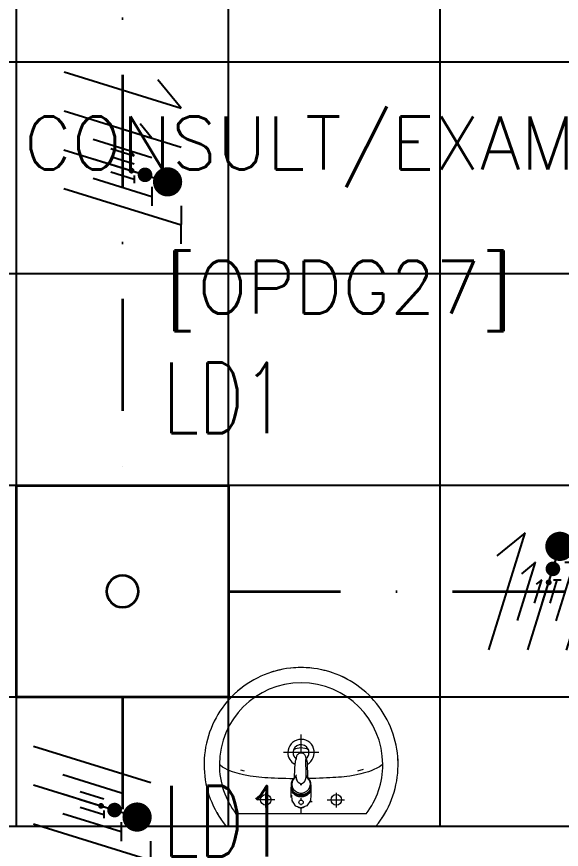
# Model space of a CAD drawing. Header units: inches. Extents: x -12418 to 57169, y -29325 to 19878.
# Drawn here: x 32400 to 33944, y -7033 to -4672 of the extents above; entities that cross this region are included whole.
import ezdxf
from ezdxf.enums import TextEntityAlignment as Align

# ---------------------------------------------------------------- set-up
doc = ezdxf.new("R2010")
doc.units = ezdxf.units.IN
doc.header["$LTSCALE"] = 25
doc.header["$MEASUREMENT"] = 0
doc.linetypes.add('DASHDOT', pattern=[25.4, 12.7, -6.35, 0, -6.35])
doc.layers.get('0').update_dxf_attribs({"color": 8})
for name, color, linetype, lineweight in [('00-Ground Floor$0$72_EGR_BASE_TEXT', 252, 'Continuous', 5), ('00-Ground Floor$0$LOADING', 253, 'Continuous', 5), ('00-Ground Floor$0$P-SANR-FIXT', 6, 'Continuous', 18), ('00-Ground Floor$0$P-SANR-FIXT-1', 6, 'Continuous', 13), ('00-Ground Floor$0$Walls', 251, 'Continuous', 5), ('E-LITE-CIRC-NUMB', 6, 'Continuous', 25), ('E-LITE-CLNG', 150, 'Continuous', 35), ('E-LITE-CLNG-CNDT', 6, 'DASHDOT', 35), ('E-LITE-CTRL', 6, 'Continuous', 25), ('E-LITE-IDEN', 6, 'Continuous', 25), ('E-POWR-WIRE', 6, 'Continuous', 25), ('E-POWR-WIRE @ 100', 6, 'Continuous', 25), ('E-POWR-WIRE @ 20', 6, 'Continuous', 25), ('E-POWR-WIRE @ 50', 6, 'Continuous', 25)]:
    doc.layers.add(name, color=color, linetype=linetype, lineweight=lineweight)
doc.layers.add('00-Ground Floor$0$False Ceiling', color=251, linetype='Continuous')
doc.styles.add('00-Ground Floor$0$SIMPLEX', font='SIMPLEX.shx', dxfattribs={"height": 150})
doc.styles.add('DC_Simplex', font='SIMPLEX.shx', dxfattribs={"width": 0.7})

# ---------------------------------------------------------------- blocks, each defined once
blk = doc.blocks.new('00-Ground Floor$0$FP_138-161_A_00_GFL_-0_080_Einreichung_Grundrisse_100')
at = {"layer": '00-Ground Floor$0$P-SANR-FIXT'}
blk.add_line((-0.0044, -0.0019), (-0.0045, -0.0021), dxfattribs=at)
at = {"layer": '00-Ground Floor$0$P-SANR-FIXT', "flags": 128}
blk.add_lwpolyline([(-0.0057, -0.0037), (-0.0058, -0.0039), (-0.006, -0.004)], dxfattribs=at)
blk = doc.blocks.new('00-Ground Floor$0$FP_139-161_A_00_GFL_-0_080_Einreichung_Grundrisse_100')
at = {"layer": '00-Ground Floor$0$P-SANR-FIXT'}
blk.add_line((0.0045, -0.0022), (0.0044, -0.002), dxfattribs=at)
at = {"layer": '00-Ground Floor$0$P-SANR-FIXT', "flags": 128}
blk.add_lwpolyline([(0.006, -0.004), (0.0059, -0.0039), (0.0057, -0.0038)], dxfattribs=at)
blk = doc.blocks.new('00-Ground Floor$0$IS_Ceraplus_B8204_BIM_BG _1_ - B8204AA - CERAPLUS single lever basin mixer with pop-up waste-V137-161_A_00_GFL_-0_080_Einreichung_Grundrisse_100')
at = {"layer": '00-Ground Floor$0$P-SANR-FIXT-1'}
h = blk.add_hatch(dxfattribs=at)
h.set_pattern_fill('FP_26', color=256, style=0, pattern_type=2)
h.set_pattern_definition([(225, (0.009, 0), (0.010607, -0.010607), []), (315, (0.009, 0), (0.010607, 0.010607), [])])
h.paths.add_polyline_path([(0.0056, -0.002), (0.0058, -0.0024), (0.0058, -0.0021)])
h.paths.add_polyline_path([(0.007, -0.0039), (0.0088, -0.0045), (0.0084, -0.0043)])
at = {"layer": '00-Ground Floor$0$LOADING'}
for p, q in [((-0.028, 0), (-0.028, -0.0281)), ((0.028, -0.0281), (0.028, 0)), ((-0.0274, -0.0337), (-0.0271, -0.0392)), ((-0.0262, -0.0282), (-0.0263, -0.0287)), ((0.0263, -0.0287), (0.0262, -0.0282)), ((0.0262, -0.0293), (0.0263, -0.0287)), ((0.0271, -0.0392), (0.0274, -0.0337)), ((-0.0137, -0.0512), (-0.0129, -0.0517)), ((0.0124, -0.052), (0.0133, -0.0515)), ((0.014, -0.0647), (0.0133, -0.1077)), ((0.0185, -0.0618), (0.019, -0.0539)), ((0.019, -0.0539), (0.0188, -0.0561))]:
    blk.add_line(p, q, dxfattribs=at)
at = {"layer": '00-Ground Floor$0$LOADING', "flags": 128}
for points in [[(-0.0272, -0.0069), (-0.0266, 0.009), (-0.0165, 0.0236), (0, 0.0291)], [(0.0272, -0.0069), (0.0266, 0.009), (0.0165, 0.0236), (0, 0.0291)], [(-0.0176, -0.0568), (-0.0224, -0.0513), (-0.0254, -0.0448), (-0.0264, -0.0376), (-0.0253, -0.0305), (-0.0222, -0.024), (-0.0172, -0.0186), (-0.0109, -0.0147), (-0.0037, -0.0127), (0.0037, -0.0127), (0.0109, -0.0147), (0.0172, -0.0186), (0.0222, -0.024), (0.0253, -0.0305), (0.0264, -0.0376), (0.0254, -0.0448), (0.0224, -0.0513), (0.0176, -0.0568)], [(-0.0271, -0.0393), (-0.027, -0.0403), (-0.0269, -0.0414), (-0.0267, -0.0424), (-0.0265, -0.0434), (-0.0262, -0.0444), (-0.0259, -0.0454), (-0.0255, -0.0464), (-0.0252, -0.0474), (-0.0247, -0.0484), (-0.0243, -0.0493), (-0.0238, -0.0502), (-0.0232, -0.0511), (-0.0226, -0.052), (-0.022, -0.0529), (-0.0214, -0.0537), (-0.0207, -0.0545), (-0.0199, -0.0553), (-0.0192, -0.0561), (-0.0184, -0.0568), (-0.0176, -0.0575), (-0.0173, -0.0577)], [(0.0173, -0.0577), (0.0181, -0.057), (0.0189, -0.0563), (0.0197, -0.0556), (0.0204, -0.0548), (0.0211, -0.054), (0.0218, -0.0532), (0.0224, -0.0523), (0.023, -0.0514), (0.0236, -0.0505), (0.0241, -0.0496), (0.0246, -0.0487), (0.025, -0.0477), (0.0254, -0.0467), (0.0258, -0.0458), (0.0261, -0.0448), (0.0264, -0.0437), (0.0266, -0.0427), (0.0268, -0.0417), (0.027, -0.0407), (0.0271, -0.0396), (0.0271, -0.0393)], [(-0.019, -0.0539), (-0.0185, -0.0615), (-0.0185, -0.0618)], [(-0.0162, -0.0579), (-0.0156, -0.058), (-0.0151, -0.0581), (-0.0146, -0.0583), (-0.0142, -0.0586), (-0.0139, -0.0588), (-0.0138, -0.0591)], [(-0.0138, -0.0591), (-0.0139, -0.0612), (-0.014, -0.0633)], [(0.0138, -0.0591), (0.0139, -0.0588), (0.0142, -0.0586), (0.0146, -0.0583), (0.0151, -0.0581), (0.0156, -0.058), (0.0162, -0.0579)], [(0.014, -0.0633), (0.0139, -0.0612), (0.0138, -0.0591)], [(0.0171, -0.0578), (0.0174, -0.0575), (0.0176, -0.0568)], [(0.0184, -0.0651), (0.0184, -0.0652), (0.0184, -0.0652), (0.0184, -0.0652), (0.0184, -0.0654), (0.0184, -0.0655)], [(-0.0181, -0.0728), (-0.0177, -0.083), (-0.0172, -0.0938)], [(0.0172, -0.0938), (0.0177, -0.083), (0.0181, -0.0728)], [(-0.0129, -0.1142), (-0.0124, -0.1161), (-0.0118, -0.1179), (-0.0109, -0.1197), (-0.0098, -0.1214), (-0.0084, -0.123), (-0.0067, -0.1244), (-0.0047, -0.1255), (-0.0025, -0.1263), (0, -0.1266)], [(0, -0.1266), (0.0025, -0.1263), (0.0047, -0.1255), (0.0067, -0.1244), (0.0084, -0.123), (0.0098, -0.1214), (0.0109, -0.1197), (0.0118, -0.1179), (0.0124, -0.1161), (0.0129, -0.1142)]]:
    blk.add_lwpolyline(points, dxfattribs=at)
at = {"layer": '00-Ground Floor$0$LOADING'}
for centre, radius, start, end in [((0, 0.0135), 0.00603, 0, 180), ((0, 0.0135), 0.00603, 180, 0), ((-0.009, 0), 0.005, 300, 315), ((0.009, 0), 0.005, 225, 240)]:
    blk.add_arc(centre, radius, start, end, dxfattribs=at)
for centre, major_axis, start_param, end_param in [((0, -0.0281), (-0.028, 0), 4.712389, 6.47291), ((0, -0.0287), (0.0267, 0), 1.570796, 3.036556), ((0, -0.0287), (0.0263, 0), 2.625648, 2.791756), ((0, -0.0287), (-0.0263, 0), 4.712389, 5.759587), ((0, -0.0281), (0.028, 0), 6.093357, 7.853982), ((0, -0.0287), (0.0267, 0), 0.105099, 1.570796), ((0, -0.0287), (0.0262, 0), 0.523599, 1.570796), ((0, -0.0287), (0.0262, 0), 0.349919, 0.515945), ((0, -0.0321), (0.0275, 0), 3.141823, 3.202701), ((0, -0.0321), (0.0275, 0), 3.239313, 3.439417), ((0, -0.0281), (0.028, 0), 3.371221, 3.483334), ((0, -0.0287), (0.0267, 0), 6.059374, 6.108652), ((0, -0.0321), (0.0275, 0), 5.985527, 6.185455), ((0, -0.0281), (0.028, 0), 5.94107, 6.05344), ((0, -0.0321), (0.0275, 0), 6.222066, 6.282955), ((0, -0.0312), (0.0248, 0), 4.111947, 4.191073), ((0, -0.0281), (0.028, 0), 4.202431, 4.259552), ((0, -0.0287), (0.0263, 0), 4.169225, 4.2325), ((0, -0.0281), (0.028, 0), 5.172057, 5.222265)]:
    blk.add_ellipse(centre, major_axis=major_axis, ratio=0.961262, start_param=start_param, end_param=end_param, dxfattribs=at)
for points, knots in [([(-0.0215, -0.0162), (-0.0216, -0.0163), (-0.0219, -0.0167), (-0.0227, -0.0177), (-0.0238, -0.0192), (-0.0249, -0.0211), (-0.0258, -0.0231), (-0.0266, -0.0253), (-0.0273, -0.0282), (-0.0275, -0.0305), (-0.0275, -0.0321)], [0.7859035, 0.7859035, 0.7859035, 0.7859035, 0.7916667, 0.8055556, 0.8333333, 0.8611111, 0.8888889, 0.9166667, 0.9444444, 1, 1, 1, 1]), ([(0.021, -0.0157), (0.0208, -0.0154), (0.0203, -0.0149), (0.0192, -0.0139), (0.0177, -0.0127), (0.0161, -0.0117), (0.0148, -0.0109), (0.0138, -0.0104), (0.0127, -0.0099), (0.0113, -0.0093), (0.0087, -0.0084), (0.0048, -0.0075), (0, -0.0071), (-0.0048, -0.0075), (-0.0087, -0.0084), (-0.0113, -0.0093), (-0.0127, -0.0099), (-0.0138, -0.0104), (-0.0148, -0.0109), (-0.0161, -0.0117), (-0.0177, -0.0127), (-0.0191, -0.0139), (-0.0202, -0.0149), (-0.0208, -0.0154), (-0.021, -0.0157)], [0.2222222, 0.2222222, 0.2222222, 0.2222222, 0.2361111, 0.25, 0.2777778, 0.3055556, 0.3194444, 0.3333333, 0.3472222, 0.3611111, 0.3888889, 0.4444444, 0.5, 0.5555556, 0.6111111, 0.6388889, 0.6527778, 0.6666667, 0.6805556, 0.6944444, 0.7222222, 0.75, 0.7638889, 0.7777778, 0.7777778, 0.7777778, 0.7777778]), ([(0.0275, -0.0321), (0.0275, -0.0305), (0.0273, -0.0282), (0.0266, -0.0253), (0.0258, -0.0231), (0.0249, -0.0211), (0.0238, -0.0192), (0.0227, -0.0177), (0.0219, -0.0167), (0.0216, -0.0163), (0.0215, -0.0162)], [0, 0, 0, 0, 0.0555556, 0.0833333, 0.1111111, 0.1388889, 0.1666667, 0.1944444, 0.2083333, 0.2142181, 0.2142181, 0.2142181, 0.2142181]), ([(0, -0.0378), (-0.0005, -0.038), (-0.0012, -0.0384), (-0.0021, -0.0389), (-0.0028, -0.0393), (-0.0035, -0.0397), (-0.0042, -0.04), (-0.0049, -0.0405), (-0.0055, -0.0409), (-0.0061, -0.0414), (-0.0067, -0.0419), (-0.0072, -0.0424), (-0.0078, -0.0429), (-0.0083, -0.0435), (-0.0088, -0.0441), (-0.0092, -0.0446), (-0.0096, -0.0452), (-0.01, -0.0459), (-0.0103, -0.0466), (-0.0105, -0.0472), (-0.0107, -0.0477), (-0.0108, -0.0481), (-0.0109, -0.0484), (-0.0111, -0.0489), (-0.0114, -0.0497), (-0.0118, -0.0509), (-0.0122, -0.0521), (-0.0124, -0.053), (-0.0126, -0.0537), (-0.0128, -0.0544), (-0.0129, -0.0552), (-0.0131, -0.0559), (-0.0132, -0.0566), (-0.0134, -0.0572), (-0.0136, -0.0581), (-0.0137, -0.0587), (-0.0138, -0.0591)], [0, 0, 0, 0, 0.055556, 0.083333, 0.111111, 0.138889, 0.166667, 0.194444, 0.222222, 0.25, 0.277778, 0.305556, 0.333333, 0.361111, 0.388889, 0.416667, 0.444444, 0.472222, 0.5, 0.527778, 0.541667, 0.555556, 0.569444, 0.583333, 0.611111, 0.666667, 0.722222, 0.75, 0.777778, 0.805556, 0.833333, 0.861111, 0.888889, 0.916667, 0.944444, 1, 1, 1, 1]), ([(0, -0.0357), (-0.0006, -0.0357), (-0.0013, -0.0357), (-0.002, -0.0357), (-0.0022, -0.0357)], [0, 0, 0, 0, 0.1, 0.1298359, 0.1298359, 0.1298359, 0.1298359]), ([(0.0022, -0.0357), (0.002, -0.0357), (0.0013, -0.0357), (0.0006, -0.0357), (0, -0.0357)], [0.8701578, 0.8701578, 0.8701578, 0.8701578, 0.9, 1, 1, 1, 1]), ([(0.0138, -0.0591), (0.0137, -0.0587), (0.0136, -0.0581), (0.0134, -0.0572), (0.0132, -0.0566), (0.0131, -0.0559), (0.0129, -0.0552), (0.0128, -0.0544), (0.0126, -0.0537), (0.0124, -0.053), (0.0122, -0.0521), (0.0118, -0.0509), (0.0114, -0.0497), (0.0111, -0.0489), (0.0109, -0.0484), (0.0108, -0.0481), (0.0107, -0.0477), (0.0105, -0.0472), (0.0103, -0.0466), (0.01, -0.0459), (0.0096, -0.0452), (0.0092, -0.0446), (0.0088, -0.0441), (0.0083, -0.0435), (0.0078, -0.0429), (0.0072, -0.0424), (0.0067, -0.0419), (0.0061, -0.0414), (0.0055, -0.0409), (0.0049, -0.0405), (0.0042, -0.04), (0.0035, -0.0397), (0.0028, -0.0393), (0.0021, -0.0389), (0.0012, -0.0384), (0.0005, -0.038), (0, -0.0378)], [0, 0, 0, 0, 0.055556, 0.083333, 0.111111, 0.138889, 0.166667, 0.194444, 0.222222, 0.25, 0.277778, 0.333333, 0.388889, 0.416667, 0.430556, 0.444444, 0.458333, 0.472222, 0.5, 0.527778, 0.555556, 0.583333, 0.611111, 0.638889, 0.666667, 0.694444, 0.722222, 0.75, 0.777778, 0.805556, 0.833333, 0.861111, 0.888889, 0.916667, 0.944444, 1, 1, 1, 1]), ([(-0.0188, -0.0538), (-0.0188, -0.0547), (-0.0186, -0.0582), (-0.0185, -0.0619), (-0.0184, -0.0646)], [0.6724021, 0.6724021, 0.6724021, 0.6724021, 0.75, 1, 1, 1, 1]), ([(-0.0162, -0.0579), (-0.0162, -0.0578), (-0.0163, -0.0578), (-0.0165, -0.0577), (-0.0166, -0.0575), (-0.0167, -0.0574), (-0.0169, -0.0573), (-0.017, -0.0572), (-0.0172, -0.0571), (-0.0173, -0.057), (-0.0175, -0.0569), (-0.0176, -0.0568)], [0, 0, 0, 0, 0.1, 0.2, 0.3, 0.4, 0.5, 0.6, 0.7, 0.8, 1, 1, 1, 1]), ([(-0.0148, -0.0587), (-0.015, -0.0586), (-0.0159, -0.0583), (-0.0167, -0.058), (-0.0172, -0.0578)], [0.8, 0.8, 0.8, 0.8, 0.85, 1, 1, 1, 1]), ([(0.0141, -0.0613), (0.0141, -0.0611), (0.0143, -0.0608), (0.0145, -0.0604), (0.0148, -0.06), (0.0151, -0.0596), (0.0153, -0.0594), (0.0155, -0.0592), (0.0156, -0.059), (0.0158, -0.0588), (0.016, -0.0587), (0.0163, -0.0585), (0.0165, -0.0583), (0.0166, -0.0582)], [0.3333333, 0.3333333, 0.3333333, 0.3333333, 0.4166667, 0.5, 0.5833333, 0.6666667, 0.7083333, 0.75, 0.7916667, 0.8333333, 0.875, 0.9166667, 1, 1, 1, 1]), ([(0.0176, -0.0568), (0.0175, -0.0569), (0.0173, -0.057), (0.0172, -0.0571), (0.017, -0.0572), (0.0169, -0.0573), (0.0167, -0.0574), (0.0166, -0.0575), (0.0165, -0.0577), (0.0163, -0.0578), (0.0162, -0.0578), (0.0162, -0.0579)], [0, 0, 0, 0, 0.2, 0.3, 0.4, 0.5, 0.6, 0.7, 0.8, 0.9, 1, 1, 1, 1]), ([(0.0184, -0.0646), (0.0185, -0.0619), (0.0186, -0.0582), (0.0188, -0.0547), (0.0188, -0.0538)], [0, 0, 0, 0, 0.25, 0.3275586, 0.3275586, 0.3275586, 0.3275586]), ([(-0.0131, -0.1116), (-0.0132, -0.1115), (-0.0135, -0.1109), (-0.0141, -0.1099), (-0.0147, -0.1086), (-0.0153, -0.1072), (-0.0159, -0.1053), (-0.0167, -0.1021), (-0.0171, -0.0992), (-0.0171, -0.0973)], [0.4856715, 0.4856715, 0.4856715, 0.4856715, 0.5, 0.55, 0.6, 0.65, 0.7, 0.8, 1, 1, 1, 1]), ([(-0.0132, -0.1091), (-0.0132, -0.1096), (-0.0132, -0.1103), (-0.0132, -0.1111), (-0.0132, -0.1115), (-0.0132, -0.1118), (-0.0131, -0.1122), (-0.0131, -0.1125), (-0.0131, -0.1128), (-0.0131, -0.1131), (-0.013, -0.1134), (-0.013, -0.1138), (-0.0129, -0.1141), (-0.0129, -0.1142)], [0.2, 0.2, 0.2, 0.2, 0.4, 0.5, 0.55, 0.6, 0.65, 0.7, 0.75, 0.8, 0.85, 0.9, 1, 1, 1, 1]), ([(0.0129, -0.1142), (0.0129, -0.1141), (0.013, -0.1138), (0.013, -0.1134), (0.0131, -0.1131), (0.0131, -0.1128), (0.0131, -0.1125), (0.0131, -0.1122), (0.0132, -0.1118), (0.0132, -0.1115), (0.0132, -0.1111), (0.0132, -0.1103), (0.0132, -0.1096), (0.0132, -0.1091)], [0, 0, 0, 0, 0.1, 0.15, 0.2, 0.25, 0.3, 0.35, 0.4, 0.45, 0.5, 0.6, 0.8, 0.8, 0.8, 0.8]), ([(0.0131, -0.1116), (0.0133, -0.1113), (0.0137, -0.1106), (0.0142, -0.1096), (0.0147, -0.1084), (0.0153, -0.1072), (0.0159, -0.1053), (0.0167, -0.1021), (0.0171, -0.0992), (0.0171, -0.0973)], [-0.5143371, -0.5143371, -0.5143371, -0.5143371, -0.475, -0.4375, -0.4, -0.35, -0.3, -0.2, 0, 0, 0, 0])]:
    blk.add_open_spline(points, degree=3, knots=knots, dxfattribs=at)
for points in [[(-0.0184, -0.0646), (-0.0183, -0.0659), (-0.0182, -0.0684), (-0.0181, -0.0709), (-0.0181, -0.0721)], [(-0.0172, -0.0578), (-0.0171, -0.0578), (-0.0169, -0.058), (-0.0167, -0.0581), (-0.0166, -0.0582)], [(-0.0162, -0.0579), (-0.0162, -0.0579), (-0.0164, -0.0581), (-0.0165, -0.0582), (-0.0166, -0.0583), (-0.0166, -0.0582), (-0.0166, -0.0582)], [(-0.0166, -0.0582), (-0.0163, -0.0585), (-0.0156, -0.059), (-0.0148, -0.0599), (-0.0142, -0.0609), (-0.0139, -0.0617), (-0.0138, -0.0621)], [(-0.014, -0.0633), (-0.014, -0.0633), (-0.014, -0.0633), (-0.014, -0.0633)], [(-0.014, -0.0646), (-0.014, -0.0644), (-0.014, -0.064), (-0.014, -0.0635), (-0.014, -0.0633)], [(0.014, -0.0633), (0.014, -0.0633), (0.014, -0.0633), (0.014, -0.0633)], [(0.014, -0.0633), (0.014, -0.0635), (0.014, -0.064), (0.014, -0.0644), (0.014, -0.0647)], [(0.0172, -0.0578), (0.0168, -0.0579), (0.0158, -0.0583), (0.0147, -0.0587), (0.0141, -0.059)], [(0.0166, -0.0582), (0.0166, -0.0582), (0.0166, -0.0583), (0.0165, -0.0582), (0.0164, -0.0581), (0.0162, -0.0579), (0.0162, -0.0579)], [(0.0166, -0.0582), (0.0167, -0.0582), (0.0168, -0.0581), (0.0169, -0.058), (0.0169, -0.058)], [(0.0169, -0.058), (0.017, -0.0579), (0.0171, -0.0579), (0.0171, -0.0578)], [(0.0181, -0.0721), (0.0181, -0.0709), (0.0182, -0.0684), (0.0183, -0.0659), (0.0184, -0.0646)], [(-0.0172, -0.0938), (-0.0172, -0.0944), (-0.0172, -0.0956), (-0.0171, -0.0967), (-0.0171, -0.0973)], [(0.0171, -0.0973), (0.0171, -0.0967), (0.0172, -0.0956), (0.0172, -0.0944), (0.0172, -0.0938)]]:
    blk.add_open_spline(points, degree=3, dxfattribs=at)
for name in ['00-Ground Floor$0$FP_138-161_A_00_GFL_-0_080_Einreichung_Grundrisse_100', '00-Ground Floor$0$FP_139-161_A_00_GFL_-0_080_Einreichung_Grundrisse_100']:
    blk.add_blockref(name, (0, 0), dxfattribs=at)
blk = doc.blocks.new('00-Ground Floor$0$_100_WB_KER_REN_55x45x18 - _100_WB_KER_REN_55x45x18-V63-161_A_00_GFL_-0_080_Einreichung_Grundrisse_100')
at = {"layer": '00-Ground Floor$0$LOADING'}
for p, q in [((-0.2075, 0.225), (-0.2075, 0.2227)), ((0.2074, 0.225), (-0.2074, 0.225)), ((0.2075, 0.2227), (0.2075, 0.225)), ((-0.1855, 0.1899), (0.1855, 0.1899)), ((0, 0.1899), (0, 0.1724)), ((-0.1, 0.172), (-0.1, 0.1303)), ((0, 0.1656), (0, 0.1628)), ((0.1, 0.172), (0.1, 0.1303)), ((-0.0744, 0.15), (-0.1234, 0.15)), ((-0.0259, 0.155), (-0.0315, 0.155)), ((0, 0.1509), (0, 0.1454)), ((0, 0.1422), (0, 0.1399)), ((0.026, 0.155), (0.0248, 0.155)), ((0.0744, 0.15), (0.1234, 0.15)), ((-0.1763, 0.0637), (-0.1598, 0.0692)), ((0.1605, 0.0691), (0.1707, 0.0656)), ((-0.05, 0.0161), (0.05, 0.0161)), ((0, 0.0168), (0, -0.0348))]:
    blk.add_line(p, q, dxfattribs=at)
at = {"layer": '00-Ground Floor$0$LOADING', "flags": 128}
for points in [[(-0.2121, 0.225), (-0.219, 0.2164), (-0.2254, 0.2075), (-0.2316, 0.1983), (-0.2373, 0.189), (-0.2427, 0.1794), (-0.2476, 0.1696), (-0.2522, 0.1596), (-0.2564, 0.1494), (-0.2602, 0.1391), (-0.2635, 0.1286), (-0.2665, 0.118), (-0.269, 0.1073), (-0.271, 0.0965), (-0.2727, 0.0856), (-0.2739, 0.0747), (-0.2747, 0.0637), (-0.275, 0.0527), (-0.275, 0.05)], [(0.275, 0.05), (0.2748, 0.061), (0.2741, 0.072), (0.273, 0.0829), (0.2715, 0.0938), (0.2695, 0.1046), (0.2671, 0.1154), (0.2643, 0.126), (0.261, 0.1365), (0.2574, 0.1469), (0.2533, 0.1571), (0.2488, 0.1671), (0.2439, 0.177), (0.2387, 0.1866), (0.233, 0.1961), (0.227, 0.2053), (0.2206, 0.2142), (0.2138, 0.2229), (0.2121, 0.225)], [(-0.275, 0.05), (-0.2748, 0.039), (-0.2741, 0.028), (-0.273, 0.0171), (-0.2715, 0.0062), (-0.2695, -0.0046), (-0.2671, -0.0154), (-0.2643, -0.026), (-0.261, -0.0365), (-0.2574, -0.0469), (-0.2533, -0.0571), (-0.2488, -0.0671), (-0.2439, -0.077), (-0.2387, -0.0866), (-0.233, -0.0961), (-0.227, -0.1053), (-0.2206, -0.1142), (-0.2138, -0.1229), (-0.2067, -0.1313), (-0.1993, -0.1395), (-0.1916, -0.1473), (-0.1836, -0.1548), (-0.1752, -0.162), (-0.1666, -0.1688), (-0.1577, -0.1753), (-0.1486, -0.1814), (-0.1392, -0.1872), (-0.1296, -0.1925), (-0.1198, -0.1975), (-0.1098, -0.2021), (-0.0996, -0.2063), (-0.0893, -0.2101), (-0.0788, -0.2135), (-0.0682, -0.2164), (-0.0575, -0.2189), (-0.0467, -0.221), (-0.0359, -0.2227), (-0.0249, -0.2239), (-0.014, -0.2246), (-0.003, -0.225), (0.008, -0.2249), (0.019, -0.2243), (0.03, -0.2234), (0.0409, -0.2219), (0.0517, -0.2201), (0.0625, -0.2178), (0.0731, -0.2151), (0.0837, -0.212), (0.0941, -0.2084), (0.1043, -0.2044), (0.1144, -0.2001), (0.1243, -0.1953), (0.1341, -0.1901), (0.1436, -0.1846), (0.1528, -0.1786), (0.1618, -0.1723), (0.1706, -0.1657), (0.1791, -0.1587), (0.1873, -0.1514), (0.1952, -0.1437), (0.2028, -0.1358), (0.21, -0.1275), (0.217, -0.119), (0.2236, -0.1101), (0.2298, -0.1011), (0.2356, -0.0918), (0.2411, -0.0822), (0.2462, -0.0725), (0.2509, -0.0625), (0.2552, -0.0524), (0.2591, -0.0421), (0.2626, -0.0317), (0.2656, -0.0211), (0.2683, -0.0104), (0.2705, 0.0003), (0.2722, 0.0112), (0.2736, 0.0221), (0.2745, 0.0331), (0.2749, 0.0441), (0.275, 0.05)]]:
    blk.add_lwpolyline(points, dxfattribs=at)
at = {"layer": '00-Ground Floor$0$LOADING'}
for centre in [(-0.1, 0.15), (0.1, 0.15)]:
    blk.add_circle(centre, 0.015, dxfattribs=at)
for centre, radius, start, end in [((0, 0.05), 0.275, 140.4788, 141.2381), ((0, 0.05), 0.275, 38.7619, 39.5212), ((0, 0.05), 0.275, 145.9324, 150.3591), ((0, 0.05), 0.2315, 142.8209, 180), ((0, 0.05), 0.2315, 0, 37.1791), ((0, 0.05), 0.275, 29.6409, 34.0676), ((0, 0.155), 0.0175, 54.0899, 125.9101), ((0, 0.155), 0.0175, 68.869, 83.8798), ((0, 0.155), 0.0175, 251.9463, 258.2346), ((0, 0.05), 0.275, 180, 183.6225), ((0, 0.05), 0.2315, 180, 0), ((0, 0.0161), 0.0375, 117.1305, 0), ((0, 0.0161), 0.0375, 0, 61.4146), ((0, 0.0161), 0.0225, 129.5025, 0), ((0, 0.0161), 0.0225, 156.725, 162.0134), ((0, 0.0161), 0.0225, 138.0808, 143.3939), ((0, 0.0161), 0.0225, 0, 51.4286), ((0, 0.0161), 0.0225, 36.616, 41.9265), ((0, 0.0161), 0.0225, 17.9887, 23.276), ((0, 0.0161), 0.0225, 180, 193.3417), ((0, 0.0161), 0.0225, 197.0466, 201.508), ((0, 0.05), 0.047, 243.4433, 296.5567), ((0, 0.0161), 0.0225, 338.492, 342.9534), ((0, 0.0161), 0.0225, 346.6583, 0), ((0, 0.05), 0.275, 307.6689, 312), ((0, 0.05), 0.275, 240, 245.6589), ((0, 0.05), 0.275, 252, 257.5535), ((0, 0.05), 0.275, 282.9241, 288), ((0, 0.05), 0.275, 264, 276)]:
    blk.add_arc(centre, radius, start, end, dxfattribs=at)
for points, knots in [([(-0.2074, 0.225), (-0.2078, 0.225), (-0.2086, 0.225), (-0.2095, 0.225), (-0.2102, 0.225), (-0.2106, 0.225), (-0.2109, 0.225), (-0.2111, 0.225), (-0.2114, 0.225), (-0.2116, 0.225), (-0.2118, 0.225), (-0.2119, 0.225), (-0.2119, 0.225)], [-1, -1, -1, -1, -0.8333333, -0.6666667, -0.5833333, -0.5, -0.4583333, -0.4166667, -0.3333333, -0.2916667, -0.25, -0.1666667, -0.1666667, -0.1666667, -0.1666667]), ([(0.2119, 0.225), (0.2119, 0.225), (0.2118, 0.225), (0.2116, 0.225), (0.2114, 0.225), (0.2111, 0.225), (0.2109, 0.225), (0.2106, 0.225), (0.2102, 0.225), (0.2095, 0.225), (0.2086, 0.225), (0.2078, 0.225), (0.2074, 0.225)], [-0.8333333, -0.8333333, -0.8333333, -0.8333333, -0.75, -0.7083333, -0.6666667, -0.5833333, -0.5416667, -0.5, -0.4166667, -0.3333333, -0.1666667, 0, 0, 0, 0]), ([(-0.0037, 0.1721), (-0.0046, 0.1719), (-0.0064, 0.1714), (-0.0081, 0.1705), (-0.009, 0.17)], [0.5653198, 0.5653198, 0.5653198, 0.5653198, 0.6111111, 0.6666667, 0.6666667, 0.6666667, 0.6666667]), ([(0.009, 0.17), (0.0086, 0.1703), (0.0077, 0.1708), (0.0059, 0.1715), (0.0046, 0.1719), (0.0037, 0.1721)], [0.3333333, 0.3333333, 0.3333333, 0.3333333, 0.3611111, 0.3888889, 0.4346482, 0.4346482, 0.4346482, 0.4346482]), ([(-0.2294, 0.0509), (-0.2103, 0.066), (-0.1431, 0.0839), (-0.1084, 0.0863), (-0.0496, 0.0893), (-0.0206, 0.0899)], [0.0392191, 0.0392191, 0.0392191, 0.0392191, 0.1715289, 0.4228457, 0.6475389, 0.6475389, 0.6475389, 0.6475389]), ([(0.0209, 0.0903), (0.0512, 0.0901), (0.1113, 0.0879), (0.1514, 0.0828), (0.2115, 0.0665), (0.2292, 0.052)], [0.7533082, 0.7533082, 0.7533082, 0.7533082, 0.9865548, 1.235629, 1.3638988, 1.3638988, 1.3638988, 1.3638988]), ([(-0.0141, 0.0337), (-0.0162, 0.0319), (-0.0207, 0.0267), (-0.0225, 0.02), (-0.0225, 0.0161)], [0.7144203, 0.7144203, 0.7144203, 0.7144203, 0.8333333, 1, 1, 1, 1]), ([(0.0225, 0.0161), (0.0225, 0.0187), (0.0216, 0.0239), (0.0182, 0.0298), (0.0152, 0.0327), (0.0141, 0.0337)], [0, 0, 0, 0, 0.1111111, 0.2222222, 0.285568, 0.285568, 0.285568, 0.285568])]:
    blk.add_open_spline(points, degree=3, knots=knots, dxfattribs=at)
for points in [[(-0.2075, 0.2227), (-0.2075, 0.2231), (-0.2075, 0.2235), (-0.2075, 0.2239)], [(0.2075, 0.2239), (0.2075, 0.2235), (0.2075, 0.2231), (0.2075, 0.2227)], [(-0.1852, 0.1899), (-0.1853, 0.1899), (-0.1854, 0.1899), (-0.1855, 0.1899)], [(0.1855, 0.1899), (0.1854, 0.1899), (0.1853, 0.1899), (0.1852, 0.1899)], [(-0.0009, 0.1725), (-0.0013, 0.1725), (-0.0018, 0.1724), (-0.0022, 0.1724)], [(0.0022, 0.1724), (0.0018, 0.1724), (0.0013, 0.1725), (0.0009, 0.1725)], [(-0.0225, 0.0161), (-0.0225, 0.0147), (-0.0222, 0.012), (-0.0215, 0.0093), (-0.021, 0.008)], [(0.021, 0.008), (0.0215, 0.0093), (0.0222, 0.012), (0.0225, 0.0147), (0.0225, 0.0161)]]:
    blk.add_open_spline(points, degree=3, dxfattribs=at)
at = {"layer": '00-Ground Floor$0$LOADING', "xscale": -1, "rotation": 5.088887490341627e-12}
blk.add_blockref('00-Ground Floor$0$IS_Ceraplus_B8204_BIM_BG _1_ - B8204AA - CERAPLUS single lever basin mixer with pop-up waste-V137-161_A_00_GFL_-0_080_Einreichung_Grundrisse_100', (0, 0.1434), dxfattribs=at)
blk = doc.blocks.new('00-Ground Floor$0$A$Ce9e1c4c3')
at = {"layer": '00-Ground Floor$0$False Ceiling', "color": 254, "linetype": 'Continuous'}
for p, q in [((-67600, -6967.4), (-67600, -2847.4)), ((-67000, -6967.4), (-67000, -2847.4)), ((-66400, -6967.4), (-66400, -2847.4)), ((-68550.5, -4800), (-64050.5, -4800)), ((-68550.5, -5400), (-64050.5, -5400)), ((-68550.5, -6000), (-64050.5, -6000)), ((-68550.5, -6600), (-64050.5, -6600))]:
    blk.add_line(p, q, dxfattribs=at)
at = {"layer": '00-Ground Floor$0$False Ceiling', "color": 254}
blk.add_line((-68550.5, -6967.4, 0), (-64050.5, -6967.4, 0), dxfattribs=at)
blk = doc.blocks.new('00-Ground Floor')
at = {"layer": '00-Ground Floor$0$Walls'}
blk.add_line((35949.5, -6967.4, 0), (31449.5, -6967.4, 0), dxfattribs=at)
at = {"layer": '00-Ground Floor$0$False Ceiling', "color": 254}
blk.add_blockref('00-Ground Floor$0$A$Ce9e1c4c3', (100000, 0), dxfattribs=at)
at = {"layer": '00-Ground Floor$0$LOADING', "xscale": 1000, "yscale": 1000, "zscale": 1000, "rotation": 180}
blk.add_blockref('00-Ground Floor$0$_100_WB_KER_REN_55x45x18 - _100_WB_KER_REN_55x45x18-V63-161_A_00_GFL_-0_080_Einreichung_Grundrisse_100', (33206.1, -6742.4, 0), dxfattribs=at)
at = {"layer": '00-Ground Floor$0$72_EGR_BASE_TEXT', "char_height": 150, "attachment_point": 2, "style": '00-Ground Floor$0$SIMPLEX'}
for s, insert in [('CARDIAC CONSULT/EXAM ROOM/ECG (2)', (33549, -4955.2)), ('[OPDG27]', (33313.7, -5364.1, 0))]:
    blk.add_mtext(s, dxfattribs=dict(at, insert=insert))
blk = doc.blocks.new('*U14')
blk.add_lwpolyline([(-300, 300), (-300, -300), (300, -300), (300, 300)], close=True)
blk.add_circle((0, 0), 45)
at = {"layer": 'E-LITE-CIRC-NUMB', "style": 'DC_Simplex', "width": 0.7, "flags": 8}
blk.add_attdef('CIRCUIT', text='', height=200, rotation=0, dxfattribs=at).set_placement((-473.9, 300), align=Align.RIGHT)
at = {"layer": 'E-LITE-CTRL', "style": 'DC_Simplex', "width": 0.7, "flags": 8}
blk.add_attdef('CONTROL', (1118.9, -935), '', height=200, rotation=360, dxfattribs=at)
at = {"layer": 'E-LITE-IDEN', "style": 'DC_Simplex', "width": 0.7, "flags": 8}
blk.add_attdef('TYPE', (-114.6, 448.6), '', height=200, rotation=360, dxfattribs=at)
blk = doc.blocks.new('*U87')
for p, q in [((-1.655, 2.719), (1.665, 1.689)), ((1.665, 1.689), (1.006, 2.491)), ((-1.658, 1.617), (1.663, 0.587)), ((-1.66, 0.515), (1.66, -0.515)), ((-1.663, -0.587), (1.658, -1.617)), ((1.659, -1.078), (1.657, -2.157))]:
    blk.add_line(p, q)
at = {"const_width": 0.414}
blk.add_lwpolyline([(1.278, -0.19, 1), (1.277, -0.604, 1)], format="xyb", close=True, dxfattribs=at)
blk = doc.blocks.new('*U714')
at = {"layer": 'E-POWR-WIRE @ 100', "xscale": 100, "yscale": 100, "zscale": 100}
blk.add_blockref('*U87', (32700, -5100.8), dxfattribs=at)
at = {"layer": 'E-POWR-WIRE @ 20', "xscale": 20, "yscale": 20, "zscale": 20}
blk.add_blockref('*U87', (32700, -5100.8), dxfattribs=at)
at = {"layer": 'E-POWR-WIRE @ 50', "xscale": 50, "yscale": 50, "zscale": 50}
blk.add_blockref('*U87', (32700, -5100.8), dxfattribs=at)
blk = doc.blocks.new('*U86')
for p, q in [((-1.658, 1.617), (1.663, 0.587)), ((-1.66, 0.515), (1.66, -0.515)), ((-1.663, -0.587), (1.658, -1.617)), ((1.659, -1.078), (1.657, -2.157))]:
    blk.add_line(p, q)
at = {"const_width": 0.414}
blk.add_lwpolyline([(1.278, -0.19, 1), (1.277, -0.604, 1)], format="xyb", close=True, dxfattribs=at)
blk = doc.blocks.new('*U723')
at = {"layer": 'E-POWR-WIRE @ 100', "xscale": 100, "yscale": 100, "zscale": 100}
blk.add_blockref('*U86', (32613.6, -6901.6), dxfattribs=at)
at = {"layer": 'E-POWR-WIRE @ 20', "xscale": 20, "yscale": 20, "zscale": 20}
blk.add_blockref('*U86', (32613.6, -6901.6), dxfattribs=at)
at = {"layer": 'E-POWR-WIRE @ 50', "xscale": 50, "yscale": 50, "zscale": 50}
blk.add_blockref('*U86', (32613.6, -6901.6), dxfattribs=at)
blk = doc.blocks.new('*U76')
for p, q in [((-1.617, -1.658), (-0.587, 1.663)), ((-0.587, 1.663), (-1.389, 1.004)), ((-0.515, -1.66), (0.515, 1.66)), ((0.587, -1.663), (1.617, 1.658)), ((1.078, 1.659), (2.157, 1.657))]:
    blk.add_line(p, q)
at = {"const_width": 0.414}
blk.add_lwpolyline([(0.19, 1.278, 1), (0.604, 1.277, 1)], format="xyb", close=True, dxfattribs=at)
blk = doc.blocks.new('*U728')
at = {"layer": 'E-POWR-WIRE @ 100', "xscale": 100, "yscale": 100, "zscale": 100}
blk.add_blockref('*U76', (33900, -6301.6), dxfattribs=at)
at = {"layer": 'E-POWR-WIRE @ 20', "xscale": 20, "yscale": 20, "zscale": 20}
blk.add_blockref('*U76', (33900, -6301.6), dxfattribs=at)
at = {"layer": 'E-POWR-WIRE @ 50', "xscale": 50, "yscale": 50, "zscale": 50}
blk.add_blockref('*U76', (33900, -6301.6), dxfattribs=at)

msp = doc.modelspace()

# ---------------------------------------------------------------- linework, layer by layer
at = {"layer": 'E-LITE-CLNG-CNDT'}
for points in [[(32700, -4201.6), (32700, -6000)], [(33000, -6301.6), (34800, -6301.6)], [(32700, -6601.6), (32700, -7201.6)]]:
    msp.add_lwpolyline(points, dxfattribs=at)

# ---------------------------------------------------------------- block references
at = {"layer": 'E-LITE-CLNG'}
ref = msp.add_blockref('*U14', (32700, -6301.6), dxfattribs=dict(at, xscale=-1))
ref.add_attrib('TYPE', 'LD1', (32814.6, -5853.1), dxfattribs={"layer": 'E-LITE-IDEN', "height": 200, "rotation": 0, "style": 'DC_Simplex', "width": 0.7, "flags": 8})
ref = msp.add_blockref('*U14', (32700, -7501.6), dxfattribs=dict(at, xscale=-1))
ref.add_attrib('TYPE', 'LD1', (32814.6, -7053.1), dxfattribs={"layer": 'E-LITE-IDEN', "height": 200, "rotation": 0, "style": 'DC_Simplex', "width": 0.7, "flags": 8})
at = {"layer": 'E-LITE-CLNG-CNDT'}
msp.add_blockref('00-Ground Floor', (0, 0), dxfattribs=at)
at = {"layer": 'E-POWR-WIRE'}
for name in ['*U714', '*U728', '*U723']:
    msp.add_blockref(name, (0, 0), dxfattribs=at)

doc.saveas('drawing.dxf')
